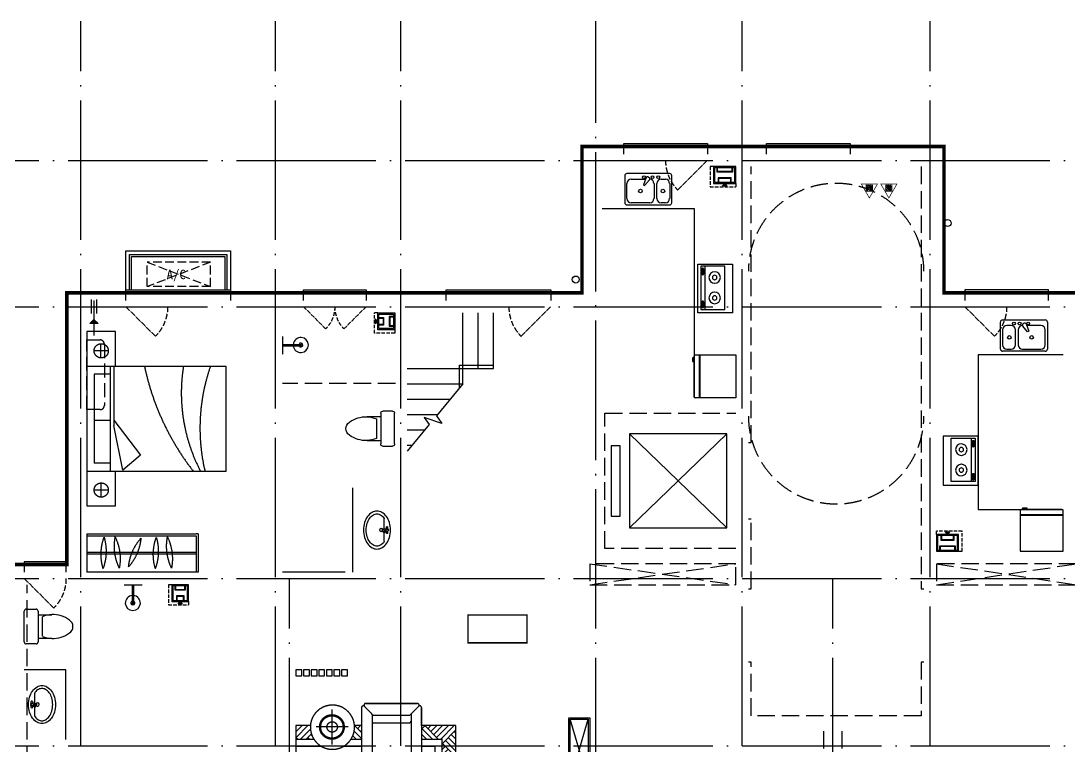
# Model space of a CAD drawing. Extents: x 23000734 to 24262965, y -11528137 to -9789882.
# Drawn here: x 24207557 to 24222610, y -9995845 to -9985440 of the extents above; entities that cross this region are included whole.
import ezdxf

# ---------------------------------------------------------------- set-up
doc = ezdxf.new("R2010")
doc.units = 0
doc.header["$LTSCALE"] = 1000
for name, pattern in [('DASH', [0.35, 0.25, -0.1]), ('DASHDOTX2', [50.8, 25.4, -12.7, 0, -12.7]), ('DOTE', [2.42, 2, -0.2, 0.02, -0.2])]:
    doc.linetypes.add(name, pattern=pattern)
for name, color, linetype in [('0-0全面积', 3, 'Continuous'), ('0-厨卫洁具', 95, 'Continuous'), ('0-开启示意', 154, 'Continuous'), ('0-栏杆', 141, 'Continuous'), ('0-看线', 173, 'Continuous'), ('_0', 7, 'Continuous'), ('A-SURFACE', 6, 'Continuous'), ('A-活动家具', 8, 'Continuous'), ('B-家具', 167, 'DASHDOTX2'), ('BALCONY', 6, 'Continuous'), ('DOTE', 249, 'DOTE'), ('EQUIP_消火栓', 7, 'Continuous'), ('EQUIP_消防', 7, 'Continuous'), ('KT', 8, 'Continuous'), ('PUB_HATCH', 252, 'Continuous'), ('PUB_STRM', 4, 'Continuous'), ('STAIR', 114, 'Continuous'), ('text_房间名称', 255, 'Continuous'), ('tk', 7, 'Continuous'), ('WINDOW', 4, 'Continuous'), ('空调', 6, 'Continuous')]:
    doc.layers.add(name, color=color, linetype=linetype)
doc.layers.add('家具', color=156, linetype='Continuous', lineweight=9)
doc.styles.add('黑体', font='SIMHEI_0.TTF', dxfattribs={"width": 0.8})

# ---------------------------------------------------------------- blocks, each defined once
blk = doc.blocks.new('A$C6723108C')
at = {"layer": 'KT', "linetype": 'DASH', "ltscale": 0.5}
for p, q in [((-175, 455), (-175, -455)), ((175, 455), (-175, 455)), ((175, 455), (175, -455)), ((175, -455), (-175, -455))]:
    blk.add_line(p, q, dxfattribs=at)
for points in [[(-175, 455), (175, -455)], [(-175, -455), (175, 455)]]:
    blk.add_lwpolyline(points, dxfattribs=at)
at = {"layer": 'KT', "style": '黑体'}
blk.add_text('A/C', height=135.2, rotation=90, dxfattribs=at).set_placement((69, -176))
blk = doc.blocks.new('mhq')
at = {"layer": 'EQUIP_消防'}
for p, q in [((8539185, 1785686), (8539153, 1785650)), ((8539214, 1785688), (8539154, 1785621)), ((8539240, 1785688), (8539160, 1785597)), ((8539494, 1785688), (8539434, 1785621)), ((8539465, 1785686), (8539434, 1785650)), ((8539520, 1785688), (8539440, 1785597)), ((8539245, 1785663), (8539186, 1785597)), ((8539245, 1785633), (8539213, 1785597)), ((8539525, 1785663), (8539467, 1785597)), ((8539525, 1785633), (8539493, 1785597))]:
    blk.add_line(p, q, dxfattribs=at)
at = {"layer": 'EQUIP_消防', "const_width": 10}
for points in [[(8539316, 1785583), (8539084, 1785583), (8539200, 1785784)], [(8539245, 1785597), (8539154, 1785597), (8539154, 1785688), (8539245, 1785688)], [(8539596, 1785583), (8539364, 1785583), (8539480, 1785784)], [(8539525, 1785597), (8539434, 1785597), (8539434, 1785688), (8539525, 1785688)]]:
    blk.add_lwpolyline(points, close=True, dxfattribs=at)
blk = doc.blocks.new('4~7层165户型消火栓')
at = {"layer": 'EQUIP_消火栓', "rotation": 180}
blk.add_blockref('mhq', (17292744, 5365458), dxfattribs=at)
blk = doc.blocks.new('KC')
at = {"layer": '0-开启示意', "linetype": 'DASH', "ltscale": 0.3, "const_width": 10}
blk.add_lwpolyline([(245355, 107838), (244931, 107414)], dxfattribs=at)
at = {"layer": '0-开启示意', "linetype": 'DASH', "ltscale": 0.3}
blk.add_lwpolyline([(245355, 107838), (244931, 107414)], dxfattribs=at)
blk.add_arc((245355, 107838), 600, 180, 225, dxfattribs=at)
blk = doc.blocks.new('A$C5EB428A9')
at = {"layer": '0-开启示意'}
for p in [(-246426, -101477), (-248676, -103577)]:
    blk.add_blockref('KC', p, dxfattribs=at)
at = {"layer": '0-开启示意', "xscale": -1}
blk.add_blockref('KC', (235934, -103577), dxfattribs=at)
at = {"layer": '0-开启示意', "extrusion": (0, 0, -1), "xscale": 0.75, "yscale": 0.75, "zscale": -0.75}
blk.add_blockref('KC', (-177146, -76617), dxfattribs=at)
at = {"layer": '0-开启示意', "xscale": 0.75, "yscale": 0.75, "zscale": 0.75}
blk.add_blockref('KC', (-189987, -76617), dxfattribs=at)
at = {"layer": '0-开启示意', "extrusion": (0, 0, -1), "zscale": -1}
for p in [(-247984, -103577), (-234474, -107477)]:
    blk.add_blockref('KC', p, dxfattribs=at)
blk = doc.blocks.new('$lvtry$00000195')
for p, q in [((-165, -91, 0), (-34, -91, 0)), ((-17, -58, 0), (-17, -48, 0)), ((-16, -91, 0), (-11, -91, 0)), ((11, -91, 0), (165, -91, 0)), ((17, -58, 0), (17, -48, 0))]:
    blk.add_line(p, q)
at = {"elevation": 0}
blk.add_lwpolyline([(273, -195, -0.132138), (254, -266, -0.106661), (193, -332, -0.083339), (108, -374, -0.072039), (0, -389, -0.072039), (-108, -374, -0.083339), (-193, -332, -0.106661), (-254, -266, -0.132138), (-273, -195, -0.132138), (-254, -124, -0.106661), (-193, -57, -0.083339), (-108, -16, -0.072039), (0, 0, -0.072039), (108, -16, -0.083339), (193, -57, -0.106661), (254, -124, -0.132138)], format="xyb", close=True, dxfattribs=at)
blk.add_circle((0, -58, 0), 16.7)
for centre, radius, start, end in [((-131, -195, 0), 101, 149.8906, 180), ((-68, -231, 0), 174, 128.9257, 149.8906), ((-165, -111, 0), 20, 90, 128.9257), ((-40, -49, 0), 10.1, 106.6096, 258.1648), ((-64, 218, 0), 259, 274.7069, 282.3732), ((-75, -228, 0), 173, 71.36, 79.1873), ((-29, -95, 0), 6.77, 155.344, 308.3224), ((-171, 3, 0), 166, 324.8411, 338.1337), ((-171, 3, 0), 170, 324.8411, 331.3523), ((-29, -95, 0), 3.37, 155.344, 308.3224), ((100, -210, 0), 170, 132.3141, 138.8253), ((100, -210, 0), 166, 125.5327, 138.8253), ((0, -131, 0), 25, 112.516, 67.484), ((-12, -74, 0), 10.6, 201.8924, 261.774), ((0, -48, 0), 16.7, 0, 180), ((-381, -131, 0), 372, 2.3982, 6.7627), ((0, -111, 0), 9.9, 201.7837, 338.2163), ((64, 218, 0), 259, 257.6268, 265.2931), ((381, -131, 0), 372, 170.1008, 177.6018), ((75, -228, 0), 173, 100.8127, 110.4191), ((40, -49, 0), 10.1, 281.8352, 73.3904), ((165, -111, 0), 20, 51.0743, 90), ((165, -111, 0), 20, 51.0743, 90), ((68, -231, 0), 174, 30.1094, 51.0743), ((131, -195, 0), 101, 0, 30.1094), ((-131, -195, 0), 101, 180, 210.1094), ((-68, -158, 0), 174, 210.1094, 234.4623), ((-27, -100, 0), 245, 234.4623, 253.5183), ((27, -100, 0), 245, 286.4817, 305.5377), ((68, -158, 0), 174, 305.5377, 329.8906), ((131, -195, 0), 101, 329.8906, 0), ((0, -9, 0), 340, 253.5183, 270), ((0, -9, 0), 340, 270, 286.4817)]:
    blk.add_arc(centre, radius, start, end)
blk = doc.blocks.new('_E39XBF')
at = {"layer": '0-厨卫洁具', "linetype": 'Continuous'}
for p, q in [((-170, 200), (-170, 395)), ((170, 395), (170, 200)), ((-250, 30), (-250, 170)), ((-220, 200), (-170, 200)), ((-170, 200), (170, 200)), ((-140, 260), (140, 260)), ((170, 200), (220, 200)), ((250, 170), (250, 30)), ((220, 0), (-220, 0))]:
    blk.add_line(p, q, dxfattribs=at)
for centre, radius, start, end in [((227, 413), 398, 143.3619, 182.544), ((0, 590), 110, 33.4509, 146.5491), ((-227, 413), 398, 357.456, 36.6381), ((227, 413), 398, 182.544, 202.5495), ((-227, 413), 398, 337.4505, 357.456), ((-220, 170), 30, 90, 180), ((220, 170), 30, 0, 90), ((-220, 30), 30, 180, 270), ((220, 30), 30, 270, 0)]:
    blk.add_arc(centre, radius, start, end, dxfattribs=at)
blk = doc.blocks.new('A$C06A70365')
at = {"layer": '0-厨卫洁具'}
h = blk.add_hatch(color=256, dxfattribs=at)
h.paths.add_polyline_path([(-114, 159), (-114, -81), (126, -81), (126, 159)])
edge = h.paths.add_edge_path(flags=16)
edge.add_arc((-92, 136), 8, 90, 180, ccw=False)
edge.add_line((-92, 144), (102, 144))
edge.add_arc((102, 136), 8, 0, 90, ccw=False)
edge.add_line((110, 136), (110, -58))
edge.add_arc((102, -58), 8, -90, 0, ccw=False)
edge.add_line((102, -66), (-92, -66))
edge.add_arc((-92, -58), 8, 180, 270, ccw=False)
edge.add_line((-100, -58), (-100, 136))
for points in [[(-153, 68), (-153, 10), (-114, 39)], [(-42, -8), (-42, 86), (-100, 86), (-100, 94), (-34, 94), (-34, -16), (-100, -16), (-100, -8)], [(54, -23), (110, -23), (110, -31), (46, -31), (46, 109), (110, 109), (110, 101), (54, 101)]]:
    blk.add_hatch(color=256, dxfattribs=at).paths.add_polyline_path(points)
at = {"layer": '0-厨卫洁具', "linetype": 'DASH', "ltscale": 0.2}
blk.add_lwpolyline([(126, -131), (-164, -131), (-164, 159)], dxfattribs=at)
at = {"layer": '0-厨卫洁具'}
for points in [[(-114, 159), (-164, 159)], [(-100, 94), (-34, 94), (-34, -16), (-100, -16)], [(-100, 86), (-42, 86), (-42, -8), (-100, -8)], [(110, 109), (46, 109), (46, -31), (110, -31)], [(110, 101), (54, 101), (54, -23), (110, -23)], [(126, -81), (126, -131)]]:
    blk.add_lwpolyline(points, dxfattribs=at)
for points in [[(126, 159), (126, -81), (-114, -81), (-114, 159)], [(-153, 68), (-153, 10), (-114, 39)]]:
    blk.add_lwpolyline(points, close=True, dxfattribs=at)
blk.add_lwpolyline([(110, 136), (110, -58, -0.414214), (102, -66), (-92, -66, -0.414214), (-100, -58), (-100, 136, -0.414214), (-92, 144), (102, 144, -0.414214)], format="xyb", close=True, dxfattribs=at)
blk = doc.blocks.new('A$C1DB93570')
at = {"layer": '0-厨卫洁具'}
h = blk.add_hatch(color=256, dxfattribs=at)
h.paths.add_polyline_path([(-113, 185), (-113, -135), (127, -135), (127, 185)])
edge = h.paths.add_edge_path(flags=16)
edge.add_arc((-90, 162), 8, 90, 180, ccw=False)
edge.add_line((-90, 170), (104, 170))
edge.add_arc((104, 162), 8, 0, 90, ccw=False)
edge.add_line((112, 162), (112, -112))
edge.add_arc((104, -112), 8, -90, 0, ccw=False)
edge.add_line((104, -120), (-90, -120))
edge.add_arc((-90, -112), 8, 180, 270, ccw=False)
edge.add_line((-98, -112), (-98, 162))
for points in [[(-151, 54), (-151, -4), (-113, 25)], [(-41, -62), (-41, 112), (-98, 112), (-98, 120), (-33, 120), (-33, -70), (-98, -70), (-98, -62)], [(55, -77), (112, -77), (112, -85), (47, -85), (47, 135), (112, 135), (112, 127), (55, 127)]]:
    blk.add_hatch(color=256, dxfattribs=at).paths.add_polyline_path(points)
at = {"layer": '0-厨卫洁具', "linetype": 'DASH', "ltscale": 0.2}
blk.add_lwpolyline([(127, -185), (-163, -185), (-163, 185)], dxfattribs=at)
at = {"layer": '0-厨卫洁具'}
for points in [[(-113, 185), (-163, 185)], [(-98, 120), (-33, 120), (-33, -70), (-98, -70)], [(-98, 112), (-41, 112), (-41, -62), (-98, -62)], [(112, 135), (47, 135), (47, -85), (112, -85)], [(112, 127), (55, 127), (55, -77), (112, -77)], [(127, -135), (127, -185)]]:
    blk.add_lwpolyline(points, dxfattribs=at)
for points in [[(127, 185), (127, -135), (-113, -135), (-113, 185)], [(-151, 54), (-151, -4), (-113, 25)]]:
    blk.add_lwpolyline(points, close=True, dxfattribs=at)
blk.add_lwpolyline([(112, 162), (112, -112, -0.414214), (104, -120), (-90, -120, -0.414214), (-98, -112), (-98, 162, -0.414214), (-90, 170), (104, 170, -0.414214)], format="xyb", close=True, dxfattribs=at)
blk = doc.blocks.new('A$C63347C85')
at = {"layer": '0-厨卫洁具', "linetype": 'ByBlock'}
for p, q in [((-1508, 6194), (-2122, 6194)), ((-2153, 6163), (-2153, 5774)), ((-2122, 5836), (-2122, 6051)), ((-2061, 6112), (-1855, 6112)), ((-1847, 6135), (-1885, 6031)), ((-1885, 6031), (-1868, 6021)), ((-1868, 6021), (-1797, 6106)), ((-1817, 6145), (-1803, 6137)), ((-1733, 6051), (-1733, 5836)), ((-1692, 5836), (-1692, 6051)), ((-1631, 6112), (-1570, 6112)), ((-1508, 6051), (-1508, 5836)), ((-1478, 5774), (-1478, 6163)), ((-2122, 5744), (-1508, 5744)), ((-1795, 5774), (-2061, 5774)), ((-1570, 5774), (-1631, 5774)), ((-1104, 4193), (-1104, 4893)), ((-1104, 4893), (-604, 4893)), ((-717, 4867), (-1059, 4867)), ((-1059, 4867), (-1059, 4244)), ((-1052, 4824), (-1052, 4759)), ((-1035, 4824), (-1052, 4824)), ((-1026, 4834), (-1037, 4834)), ((-1035, 4759), (-1035, 4824)), ((-1003, 4867), (-1003, 4244)), ((-717, 4244), (-717, 4867)), ((-604, 4893), (-604, 4193)), ((-1052, 4759), (-1035, 4759)), ((-1027, 4742), (-1037, 4742)), ((-1059, 4244), (-717, 4244)), ((-1035, 4351), (-1052, 4351)), ((-1052, 4351), (-1052, 4286)), ((-1052, 4286), (-1035, 4286)), ((-1026, 4361), (-1037, 4361)), ((-1027, 4269), (-1037, 4269)), ((-1035, 4286), (-1035, 4351)), ((-604, 4193), (-1104, 4193)), ((3273, 4094), (3887, 4094)), ((3242, 3674), (3242, 4063)), ((3273, 3951), (3273, 3736)), ((3396, 4012), (3334, 4012)), ((3457, 3736), (3457, 3951)), ((3498, 3951), (3498, 3736)), ((3632, 3921), (3562, 4006)), ((3582, 4045), (3568, 4037)), ((3611, 4035), (3650, 3931)), ((3825, 4012), (3620, 4012)), ((3650, 3931), (3632, 3921)), ((3887, 3736), (3887, 3951)), ((3917, 4063), (3917, 3674)), ((3887, 3644), (3273, 3644)), ((3334, 3674), (3396, 3674)), ((3559, 3674), (3825, 3674)), ((-1158, 3551), (-1180, 3551)), ((-1180, 3551), (-1180, 3495)), ((-1180, 3495), (-1158, 3495)), ((-1158, 2990), (-1158, 3573)), ((-1141, 3590), (-558, 3590)), ((-1080, 2973), (-1080, 3590)), ((-1069, 2973), (-1069, 3590)), ((-558, 3590), (-558, 2973)), ((-558, 2973), (-1141, 2973)), ((2422, 2423), (2422, 1723)), ((2922, 2423), (2422, 2423)), ((2922, 1723), (2922, 2423)), ((2535, 2397), (2878, 2397)), ((2535, 1774), (2535, 2397)), ((2822, 2397), (2822, 1774)), ((2844, 2364), (2856, 2364)), ((2846, 2272), (2856, 2272)), ((2854, 2289), (2854, 2354)), ((2854, 2354), (2871, 2354)), ((2871, 2289), (2854, 2289)), ((2871, 2354), (2871, 2289)), ((2878, 2397), (2878, 1774)), ((2844, 1891), (2856, 1891)), ((2854, 1881), (2871, 1881)), ((2854, 1816), (2854, 1881)), ((2871, 1816), (2854, 1816)), ((2871, 1881), (2871, 1816)), ((2422, 1723), (2922, 1723)), ((2878, 1774), (2535, 1774)), ((2846, 1799), (2856, 1799)), ((3525, 1357), (3525, 773)), ((4126, 1374), (3542, 1374)), ((3565, 1374), (3565, 1396)), ((3565, 1396), (3620, 1396)), ((3620, 1396), (3620, 1374)), ((4142, 773), (4142, 1357)), ((4142, 1296), (3525, 1296)), ((4142, 1285), (3525, 1285)), ((3525, 773), (4142, 773))]:
    blk.add_line(p, q, dxfattribs=at)
at = {"layer": '0-厨卫洁具'}
for p, q in [((-7068, 3743), (-7068, 3723)), ((-9228, 293), (-9208, 293))]:
    blk.add_line(p, q, dxfattribs=at)
at = {"layer": '0-厨卫洁具', "linetype": 'ByBlock'}
for points in [[(-2478, 5693), (-1158, 5693), (-1158, 2973)], [(4142, 3593), (2922, 3593), (2922, 1373), (4142, 1373)]]:
    blk.add_lwpolyline(points, dxfattribs=at)
for points in [[(-1037, 4742, 0.259034), (-1034, 4744, 0.076276), (-1029, 4756, 0.036515), (-1027, 4769, 0.026615), (-1026, 4788, 0.026615), (-1027, 4807, 0.036515), (-1029, 4820, 0.076276), (-1034, 4832, 0.259034), (-1037, 4834, 0.259034), (-1041, 4832, 0.056762), (-1045, 4824, 0.036515)], [(-1027, 4742, 0.259034), (-1023, 4744, 0.076276), (-1019, 4756, 0.036515), (-1016, 4769, 0.026615), (-1015, 4788, 0.026615), (-1016, 4807, 0.036515), (-1019, 4820, 0.076276), (-1023, 4832, 0.259034), (-1027, 4834, 0.078462), (-1028, 4834, 0.056762)], [(-1047, 4759, 0.008736), (-1046, 4756, 0.076276), (-1041, 4744, 0.259034), (-1037, 4742, 0.259034)], [(-1047, 4286, 0.008736), (-1046, 4283, 0.076276), (-1041, 4271, 0.259034), (-1037, 4269, 0.259034)], [(-1037, 4269, 0.259034), (-1034, 4271, 0.076276), (-1029, 4283, 0.036515), (-1027, 4296, 0.026615), (-1026, 4315, 0.026615), (-1027, 4334, 0.036515), (-1029, 4347, 0.076276), (-1034, 4359, 0.259034), (-1037, 4361, 0.259034), (-1041, 4359, 0.056762), (-1045, 4351, 0.036515)], [(-1027, 4269, 0.259034), (-1023, 4271, 0.076276), (-1019, 4283, 0.036515), (-1016, 4296, 0.026615), (-1015, 4315, 0.026615), (-1016, 4334, 0.036515), (-1019, 4347, 0.076276), (-1023, 4359, 0.259034), (-1027, 4361, 0.078462), (-1028, 4361, 0.056762)], [(2846, 2272, -0.259034), (2842, 2274, -0.076276), (2837, 2286, -0.036515), (2835, 2299, -0.026615), (2834, 2318, -0.026615), (2835, 2337, -0.036515), (2837, 2350, -0.076276), (2842, 2362, -0.259034), (2846, 2364, -0.078462), (2847, 2364, -0.056762)], [(2856, 2272, -0.259034), (2853, 2274, -0.076276), (2848, 2286, -0.036515), (2845, 2299, -0.026615), (2844, 2318, -0.026615), (2845, 2337, -0.036515), (2848, 2350, -0.076276), (2853, 2362, -0.259034), (2856, 2364, -0.259034), (2860, 2362, -0.056762), (2864, 2354, -0.036515)], [(2865, 2289, -0.008736), (2864, 2286, -0.076276), (2860, 2274, -0.259034), (2856, 2272, -0.259034)], [(2846, 1799, -0.259034), (2842, 1801, -0.076276), (2837, 1813, -0.036515), (2835, 1826, -0.026615), (2834, 1845, -0.026615), (2835, 1864, -0.036515), (2837, 1877, -0.076276), (2842, 1889, -0.259034), (2846, 1891, -0.078462), (2847, 1891, -0.056762)], [(2856, 1799, -0.259034), (2853, 1801, -0.076276), (2848, 1813, -0.036515), (2845, 1826, -0.026615), (2844, 1845, -0.026615), (2845, 1864, -0.036515), (2848, 1877, -0.076276), (2853, 1889, -0.259034), (2856, 1891, -0.259034), (2860, 1889, -0.056762), (2864, 1881, -0.036515)], [(2865, 1816, -0.008736), (2864, 1813, -0.076276), (2860, 1801, -0.259034), (2856, 1799, -0.259034)]]:
    blk.add_lwpolyline(points, format="xyb", dxfattribs=at)
at = {"layer": '0-厨卫洁具'}
for points in [[(-7068, 3857), (-7068, 3600)], [(-7068, 3743), (-6804, 3743)], [(-7068, 3723), (-6804, 3723)], [(-6058, 473), (-6058, 1683)], [(-9341, 293), (-9085, 293)], [(-9228, 293), (-9228, 30)], [(-9208, 293), (-9208, 30)], [(-10178, -1927), (-10178, -927), (-10778, -927)]]:
    blk.add_lwpolyline(points, dxfattribs=at)
at = {"layer": '0-厨卫洁具', "linetype": 'ByBlock'}
for centre, radius in [((-1877, 6143), 20.5), ((-1754, 6143), 20.5), ((-1672, 6143), 20.5), ((-1928, 5943), 25.6), ((-1605, 5943), 25.6), ((3437, 4043), 20.5), ((3518, 4043), 20.5), ((3641, 4043), 20.5), ((3370, 3843), 25.6), ((3692, 3843), 25.6)]:
    blk.add_circle(centre, radius, dxfattribs=at)
for centre, radius, start, end in [((-2122, 6163), 30.7, 90, 180), ((-1508, 6163), 30.7, 0, 90), ((-2061, 6051), 61.4, 90, 180), ((-1827, 6128), 20.5, 60, 159.4623), ((-1813, 6119), 20.5, 320.5377, 60), ((-1795, 6051), 61.4, 0, 90), ((-1631, 6051), 61.4, 90, 180), ((-1570, 6051), 61.4, 0, 90), ((-2122, 5774), 30.7, 180, 270), ((-2061, 5836), 61.4, 180, 270), ((-1795, 5836), 61.4, 270, 0), ((-1631, 5836), 61.4, 180, 270), ((-1570, 5836), 61.4, 270, 0), ((-1508, 5774), 30.7, 270, 0), ((-862, 4702), 82.5, 270.964, 270), ((-862, 4702), 31.6, 270.6532, 270), ((-862, 4409), 82.5, 90, 89.036), ((-862, 4409), 31.6, 90, 89.3468), ((3273, 4063), 30.7, 90, 180), ((3887, 4063), 30.7, 0, 90), ((3334, 3951), 61.4, 90, 180), ((3396, 3951), 61.4, 0, 90), ((3559, 3951), 61.4, 90, 180), ((3578, 4019), 20.5, 120, 219.4623), ((3592, 4028), 20.5, 20.5377, 120), ((3825, 3951), 61.4, 0, 90), ((3273, 3674), 30.7, 180, 270), ((3334, 3736), 61.4, 180, 270), ((3396, 3736), 61.4, 270, 0), ((3559, 3736), 61.4, 180, 270), ((3825, 3736), 61.4, 270, 0), ((3887, 3674), 30.7, 270, 0), ((-1141, 3573), 16.7, 90, 180), ((-1141, 2990), 16.7, 180, 270), ((2681, 2232), 82.5, 270, 269.036), ((2681, 2232), 31.6, 270, 269.3468), ((2681, 1939), 82.5, 90.964, 90), ((2681, 1939), 31.6, 90.6532, 90), ((3542, 1357), 16.7, 90, 180), ((4126, 1357), 16.7, 0, 90)]:
    blk.add_arc(centre, radius, start, end, dxfattribs=at)
at = {"layer": '0-厨卫洁具'}
for centre, radius, start, end in [((-6805, 3733), 108, 185.306, 174.694), ((-6805, 3733), 28.3, 200.6725, 159.3275), ((-6807, 3733), 10.5, 287.2381, 72.7619), ((-9218, 31), 108, 95.306, 84.694), ((-9218, 31), 28.3, 110.6725, 69.3275), ((-9218, 33), 10.5, 197.2381, 342.7619)]:
    blk.add_arc(centre, radius, start, end, dxfattribs=at)
at = {"extrusion": (0, 0, -1), "zscale": -1}
for p, rotation in [((743, 6166), 90), ((-2507, 900), 270)]:
    blk.add_blockref('A$C1DB93570', p, dxfattribs=dict(at, rotation=rotation))
blk.add_blockref('A$C06A70365', (-5583, 4034))
at = {"xscale": -1, "rotation": 270}
blk.add_blockref('A$C06A70365', (-8577, 168), dxfattribs=at)
at = {"layer": '0-厨卫洁具', "extrusion": (0, 0, -1), "zscale": -1, "rotation": 270}
blk.add_blockref('_E39XBF', (5458, 2533), dxfattribs=at)
at = {"layer": '0-厨卫洁具', "xscale": -1, "rotation": 270}
blk.add_blockref('$lvtry$00000195', (-5517, 1078, 0), dxfattribs=at)
at = {"layer": '0-厨卫洁具', "rotation": 270}
blk.add_blockref('_E39XBF', (-10778, -307), dxfattribs=at)
at = {"layer": '0-厨卫洁具', "extrusion": (0, 0, -1), "xscale": -1, "zscale": -1, "rotation": 270}
blk.add_blockref('$lvtry$00000195', (10718, -1427, 0), dxfattribs=at)
blk = doc.blocks.new('A$C0B5919E6')
at = {"layer": '空调', "linetype": 'DASH', "ltscale": 0.8}
blk.add_lwpolyline([(250, 0), (60, 0, -0.414214), (0, 60), (0, 940, -0.414214), (60, 1000), (250, 1000)], format="xyb", close=True, dxfattribs=at)
blk = doc.blocks.new('rfwetery')
at = {"layer": 'BALCONY'}
for points in [[(11892287, 65605), (11892346, 65605), (11892346, 65545)], [(11892407, 65605), (11892346, 65605), (11892346, 65545)]]:
    blk.add_hatch(color=256, dxfattribs=at).paths.add_polyline_path(points)
h = blk.add_hatch(color=256, dxfattribs=at)
h.paths.add_polyline_path([(11892407, 65605), (11892346, 65605), (11892346, 65545)])
h.paths.add_polyline_path([(11892346, 65605), (11892346, 65545), (11892407, 65605)])
blk.add_line((11892346, 65272), (11892346, 65777), dxfattribs=at)
at = {"layer": 'BALCONY', "linetype": 'DASH'}
for p, q in [((11892306, 65260), (11892306, 65460)), ((11892386, 65260), (11892386, 65460))]:
    blk.add_line(p, q, dxfattribs=at)
at = {"layer": 'BALCONY'}
blk.add_lwpolyline([(11892287, 65605), (11892346, 65545), (11892407, 65605)], close=True, dxfattribs=at)
blk = doc.blocks.new('A$C5CF676A9')
at = {"layer": 'BALCONY', "extrusion": (0, 0, -1), "zscale": -1, "rotation": 180.0035144073669}
blk.add_blockref('rfwetery', (11903148, 71740), dxfattribs=at)
at = {"layer": '空调', "linetype": 'DASH', "ltscale": 0.8, "rotation": 179.9964855926331}
blk.add_blockref('A$C0B5919E6', (-10655, 5171), dxfattribs=at)
blk = doc.blocks.new('A$C3E770297')
at = {"layer": '0-看线'}
for points in [[(-2869, 7376), (-2869, 7526), (-1669, 7526), (-1669, 7376)], [(-819, 7376), (-819, 7526), (381, 7526), (381, 7376)], [(-10019, 5276), (-10019, 5426), (-8519, 5426), (-8519, 5276)], [(-7469, 5276), (-7469, 5426), (-6569, 5426), (-6569, 5276)], [(-5419, 5276), (-5419, 5426), (-3919, 5426), (-3919, 5276)], [(3231, 5276), (3231, 5426), (2031, 5426), (2031, 5276)], [(-10879, 1376), (-10879, 1526), (-11479, 1526), (-11479, 1376)]]:
    blk.add_lwpolyline(points, dxfattribs=at)
blk = doc.blocks.new('A$C7D3D2CD5')
at = {"layer": 'STAIR'}
for p, q in [((494, -450), (114, -909)), ((12, -1032), (-306, -1416)), ((192, -1019), (-61, -929)), ((-61, -929), (12, -1032)), ((114, -909), (192, -1019))]:
    blk.add_line(p, q, dxfattribs=at)
for points in [[(494, -230), (494, 570)], [(714, -230), (714, 570)], [(934, -230), (934, 570)], [(-306, -230), (544, -230)], [(444, -510), (444, -180), (934, -180)], [(494, -450), (494, -230), (934, -230)], [(-306, -450), (494, -450)], [(-306, -670), (312, -670)], [(-306, -890), (130, -890)], [(-306, -1110), (-53, -1110)], [(-306, -1330), (-235, -1330)]]:
    blk.add_lwpolyline(points, dxfattribs=at)
blk = doc.blocks.new('客厅电视')
at = {"layer": 'B-家具'}
for p, q in [((23188, 22787), (23488, 22787)), ((23354, 22520), (23354, 22557)), ((23354, 22557), (23399, 22557)), ((23399, 22520), (23354, 22520)), ((23399, 22505), (23354, 22505)), ((23354, 22505), (23354, 21610)), ((23361, 22520), (23361, 22505)), ((23391, 22520), (23391, 22505)), ((23399, 22557), (23399, 22520)), ((23399, 21610), (23399, 22505)), ((23443, 22431), (23399, 22431)), ((23399, 22431), (23399, 21684)), ((23443, 21684), (23443, 22431)), ((23488, 22319), (23443, 22393)), ((23443, 22393), (23443, 21722)), ((23488, 21796), (23488, 22319)), ((23399, 21684), (23443, 21684)), ((23443, 21722), (23488, 21796)), ((23354, 21610), (23399, 21610)), ((23399, 21595), (23354, 21595)), ((23354, 21595), (23354, 21557)), ((23354, 21557), (23399, 21557)), ((23361, 21595), (23361, 21610)), ((23391, 21595), (23391, 21610)), ((23399, 21557), (23399, 21595)), ((23488, 21327), (23188, 21327))]:
    blk.add_line(p, q, dxfattribs=at)
for points in [[(23488, 23707), (23188, 23707), (23188, 20407), (23488, 20407), (23488, 23707)], [(23468, 22807), (23208, 23687)], [(23208, 22807), (23468, 23687)], [(23468, 21307), (23208, 21307), (23208, 20427), (23468, 20427), (23468, 21307), (23208, 20427)], [(23208, 21307), (23468, 20427)]]:
    blk.add_lwpolyline(points, dxfattribs=at)
blk.add_lwpolyline([(23468, 22807), (23468, 23687), (23208, 23687), (23208, 22807)], close=True, dxfattribs=at)
blk = doc.blocks.new('$plan$00002601')
at = {"layer": 'B-家具'}
for p, q in [((1004, 1673), (1746, 1673)), ((522, 1082), (522, 1587)), ((943, 1612), (943, 972)), ((986, 1630), (1088, 1528)), ((1095, 1510), (1095, 943)), ((1763, 1630), (1644, 1510)), ((1654, 1510), (1654, 918)), ((1806, 1612), (1806, 972)), ((1120, 1395), (1629, 1395)), ((1123, 1503), (1626, 1503)), ((209, 1354), (0, 1354)), ((90, 1354), (0, 1264)), ((6, 1354), (0, 1348)), ((174, 1354), (4, 1184)), ((210, 1305), (60, 1155)), ((223, 1235), (144, 1155)), ((214, 1226), (234, 1206)), ((752, 1335), (292, 1335)), ((819, 1210), (873, 1155)), ((838, 1275), (943, 1170)), ((951, 1354), (842, 1354)), ((847, 1354), (842, 1349)), ((843, 1354), (943, 1254)), ((931, 1354), (887, 1310)), ((943, 1282), (929, 1268)), ((1856, 1354), (1806, 1304)), ((1806, 1231), (1882, 1155)), ((1812, 1310), (1966, 1155)), ((1852, 1354), (2050, 1155)), ((1940, 1354), (1896, 1310)), ((2024, 1354), (1938, 1268)), ((2108, 1354), (1980, 1226)), ((2192, 1354), (2022, 1184)), ((2276, 1354), (2078, 1155)), ((2300, 1293), (2102, 1095)), ((2232, 1226), (2300, 1158)), ((2274, 1268), (2300, 1242)), ((0, 1188), (32, 1155)), ((262, 1155), (0, 1155)), ((367, 1056), (0, 1056)), ((172, 1184), (201, 1155)), ((951, 1056), (684, 1056)), ((951, 1155), (790, 1155)), ((2104, 1155), (1806, 1155)), ((2005, 1056), (1806, 1056)), ((2003, -1089), (2003, 1056)), ((2102, -1188), (2102, 1155)), ((2102, 1104), (2300, 906)), ((2148, 1058), (2102, 1011)), ((2148, 1142), (2300, 990)), ((2190, 1184), (2300, 1074)), ((43, 907), (162, 787)), ((61, 949), (701, 949)), ((997, 918), (1070, 918)), ((1120, 918), (1629, 918)), ((1679, 918), (1752, 918)), ((2190, 1016), (2102, 927)), ((2232, 974), (2102, 843)), ((2274, 932), (2102, 759)), ((162, 797), (730, 797)), ((170, 306), (170, 769)), ((278, 591), (278, 772)), ((755, 823), (755, 896)), ((755, 306), (755, 772)), ((2300, 873), (2102, 675)), ((2300, 789), (2102, 591)), ((2274, 763), (2300, 738)), ((2148, 637), (2300, 486)), ((2190, 679), (2300, 570)), ((2232, 721), (2300, 654)), ((2102, 600), (2300, 401)), ((2148, 553), (2102, 507)), ((2190, 511), (2102, 423)), ((2232, 469), (2102, 339)), ((278, 306), (278, 436)), ((1683, 419), (1081, 419)), ((1081, 0), (1499, 419)), ((1081, 208), (1282, 419)), ((1081, 237), (1255, 419)), ((1081, 419), (1081, -418)), ((1683, -418), (1683, 419)), ((2274, 427), (2102, 255)), ((2300, 369), (2102, 170)), ((25, 281), (344, 281)), ((170, -255), (170, 256)), ((278, -255), (278, 256)), ((591, 281), (730, 281)), ((755, -255), (755, 256)), ((2300, 285), (2102, 86)), ((2190, 175), (2300, 65)), ((2232, 217), (2300, 149)), ((2274, 259), (2300, 233)), ((1170, -418), (1683, 117)), ((1198, -418), (1683, 88)), ((2102, 95), (2300, -103)), ((2148, 49), (2102, 2)), ((2190, 7), (2102, -82)), ((2148, 133), (2300, -19)), ((2232, -35), (2102, -166)), ((2274, -77), (2102, -250)), ((2300, -136), (2102, -334)), ((25, -280), (730, -280)), ((1466, -418), (1683, -204)), ((2300, -220), (2102, -418)), ((2232, -288), (2300, -355)), ((2274, -246), (2300, -271)), ((170, -768), (170, -305)), ((278, -771), (278, -305)), ((755, -771), (755, -305)), ((1081, -418), (1683, -418)), ((2102, -409), (2300, -608)), ((2148, -372), (2300, -523)), ((2190, -330), (2300, -439)), ((2148, -456), (2102, -502)), ((2190, -498), (2102, -586)), ((2232, -540), (2102, -670)), ((2274, -582), (2102, -754)), ((2300, -640), (2102, -839)), ((2300, -724), (2102, -923)), ((2274, -750), (2300, -776)), ((43, -906), (145, -804)), ((162, -796), (730, -796)), ((755, -895), (755, -822)), ((2148, -876), (2300, -1028)), ((2190, -834), (2300, -944)), ((2232, -792), (2300, -860)), ((61, -949), (701, -949)), ((2102, -914), (2300, -1112)), ((2148, -960), (2102, -1007)), ((2190, -1002), (2102, -1091)), ((2232, -1044), (2102, -1175)), ((388, -1089), (0, -1089)), ((255, -1188), (0, -1188)), ((71, -1188), (0, -1259)), ((155, -1188), (4, -1339)), ((239, -1188), (46, -1381)), ((487, -1631), (487, -1125)), ((794, -1188), (595, -1386)), ((2003, -1089), (603, -1089)), ((660, -1188), (727, -1255)), ((2102, -1188), (735, -1188)), ((744, -1188), (739, -1192)), ((744, -1188), (769, -1213)), ((828, -1188), (770, -1245)), ((862, -1188), (951, -1276)), ((912, -1188), (887, -1213)), ((985, -1188), (960, -1213)), ((1016, -1188), (1214, -1386)), ((1320, -1188), (1122, -1386)), ((1271, -1188), (1295, -1213)), ((1462, -1188), (1660, -1386)), ((1512, -1188), (1487, -1213)), ((1596, -1188), (1529, -1255)), ((1729, -1188), (1531, -1386)), ((1596, -1188), (1662, -1255)), ((1680, -1188), (1704, -1213)), ((1871, -1188), (2069, -1386)), ((1921, -1188), (1896, -1213)), ((2005, -1188), (1938, -1255)), ((2089, -1188), (1980, -1297)), ((2274, -1086), (2022, -1339)), ((2300, -1145), (2064, -1381)), ((0, -1335), (51, -1386)), ((199, -1311), (125, -1386)), ((172, -1339), (194, -1360)), ((851, -1215), (679, -1386)), ((782, -1276), (892, -1386)), ((803, -1213), (951, -1360)), ((959, -1215), (1130, -1386)), ((1377, -1215), (1206, -1386)), ((1405, -1215), (1576, -1386)), ((1405, -1299), (1492, -1386)), ((1786, -1215), (1615, -1386)), ((1786, -1299), (1699, -1386)), ((1814, -1215), (1985, -1386)), ((1814, -1299), (1901, -1386)), ((2300, -1229), (2143, -1386)), ((2190, -1339), (2237, -1386)), ((2232, -1297), (2300, -1364)), ((2274, -1255), (2300, -1280)), ((130, -1381), (135, -1386)), ((716, -1378), (257, -1378)), ((797, -1375), (808, -1386)), ((2148, -1381), (2153, -1386))]:
    blk.add_line(p, q, dxfattribs=at)
blk.add_lwpolyline([(0, 1354), (0, -1386), (194, -1386, 0.95119), (797, -1386), (2300, -1386), (2300, 1354), (1806, 1354), (1806, 1612, 0.668179), (1763, 1630, 0.668179), (1746, 1673), (1004, 1673, 0.668172), (986, 1630, 0.668172), (943, 1612), (943, 1354), (842, 1354, 0.930949), (209, 1354)], format="xyb", close=True, dxfattribs=at)
for centre, radius in [((518, 1335), 176), ((518, 1335), 161), ((522, 1335), 74.9), ((482, -1378), 176), ((482, -1378), 161), ((487, -1378), 69.9)]:
    blk.add_circle(centre, radius, dxfattribs=at)
for centre, radius, start, end in [((1070, 1510), 25.2, 0, 45), ((1123, 1528), 25.2, 225, 270), ((1626, 1528), 25.2, 270, 315), ((1679, 1510), 25.2, 135, 180), ((1120, 1420), 25.2, 180, 270), ((1629, 1420), 25.2, 270, 0), ((526, 1331), 317, 175.904, 4.096), ((25, 889), 25.2, 45, 180), ((61, 924), 25.2, 90, 225), ((701, 896), 53.9, 0, 90), ((997, 972), 53.9, 180, 270), ((1070, 943), 25.2, 270, 0), ((1120, 943), 25.2, 180, 270), ((1629, 943), 25.2, 270, 0), ((1679, 943), 25.2, 180, 270), ((1752, 972), 53.9, 270, 0), ((162, 823), 25.2, 225, 270), ((145, 769), 25.2, 0, 45), ((252, 772), 25.2, 0, 90), ((730, 823), 25.2, 270, 0), ((730, 772), 25.2, 0, 90), ((432, 461), 202, 100.7016, 162.4004), ((271, 387), 298, 21.1775, 65.6016), ((533, 597), 302, 193.6801, 241.6709), ((280, 597), 287, 292.3889, 339.2194), ((25, 306), 25.2, 180, 270), ((145, 306), 25.2, 270, 0), ((252, 306), 25.2, 270, 0), ((367, 321), 89, 128.2365, 152.662), ((680, 573), 445, 208.2783, 243.0311), ((220, 557), 462, 304.616, 333.2587), ((362, 188), 315, 30.8145, 56.6009), ((730, 306), 25.2, 270, 0), ((25, 256), 25.2, 90, 180), ((145, 256), 25.2, 0, 90), ((252, 256), 25.2, 0, 90), ((730, 256), 25.2, 0, 90), ((25, -255), 25.2, 180, 270), ((25, -305), 25.2, 90, 180), ((145, -255), 25.2, 270, 0), ((145, -305), 25.2, 0, 90), ((252, -255), 25.2, 270, 0), ((252, -305), 25.2, 0, 90), ((730, -255), 25.2, 270, 0), ((730, -305), 25.2, 0, 90), ((25, -888), 25.2, 180, 315), ((162, -822), 25.2, 90, 135), ((145, -768), 25.2, 315, 0), ((252, -771), 25.2, 270, 0), ((701, -895), 53.9, 270, 0), ((730, -771), 25.2, 270, 0), ((730, -822), 25.2, 0, 90), ((61, -923), 25.2, 135, 270), ((495, -1371), 302, 357.134, 182.866)]:
    blk.add_arc(centre, radius, start, end, dxfattribs=at)
blk = doc.blocks.new('$plan$00002565')
at = {"layer": 'B-家具'}
for p, q in [((-750, 0), (-750, -2000)), ((750, -2000), (750, 0)), ((-1023, -305), (-1023, -102)), ((639, -104), (-639, -104)), ((-639, -333), (-639, -104)), ((-23, -333), (-23, -104)), ((639, -333), (639, -104)), ((975, -305), (975, -102)), ((-920, -199), (-1125, -199)), ((873, -199), (1077, -199)), ((750, -333), (-750, -333)), ((-740, -516), (-98, -388)), ((-18, -388), (-521, -770)), ((750, -388), (-98, -388)), ((-521, -770), (-740, -516))]:
    blk.add_line(p, q, dxfattribs=at)
blk.add_lwpolyline([(1250, 0), (-1250, 0), (-1250, -409), (-750, -409), (-750, -2000), (750, -2000), (750, -409), (1250, -409)], close=True, dxfattribs=at)
for centre in [(-1023, -205), (975, -205)]:
    blk.add_circle(centre, 102, dxfattribs=at)
for centre, radius, start, end in [((1524, -4452), 3707, 102.0578, 127.8384), ((368, -3767), 2412, 80.8909, 117.5798), ((-135, -4317), 2694, 70.8175, 103.1624)]:
    blk.add_arc(centre, radius, start, end, dxfattribs=at)
blk = doc.blocks.new('A$C59522257')
at = {"layer": 'B-家具'}
for p, q in [((-662, 30), (-632, 30)), ((-662, 30), (-662, -520)), ((938, 30), (-632, 30)), ((938, 0), (-632, 0)), ((-632, 0), (-632, -520)), ((938, 30), (938, -520)), ((-632, -240), (938, -240)), ((-632, -260), (938, -260)), ((-662, -520), (938, -520))]:
    blk.add_line(p, q, dxfattribs=at)
for centre, start, end in [((431, -328), 154.3888, 190.7499), ((-928, -150), 334.3888, 10.7499), ((633, -222), 163.6588, 200.0199), ((-737, -266), 343.6588, 20.0199), ((880, 32), 185.1418, 221.5029), ((-379, -510), 5.1418, 41.5029), ((1181, -328), 154.3888, 190.7499), ((-178, -150), 334.3888, 10.7499), ((1383, -222), 163.6588, 200.0199), ((13, -266), 343.6588, 20.0199)]:
    blk.add_arc(centre, 721, start, end, dxfattribs=at)
blk = doc.blocks.new('A$C4AB05579')
at = {"layer": 'B-家具', "linetype": 'DASH'}
for p, q in [((-2598, 2031), (-498, 1731)), ((-2598, 2031), (-498, 1731)), ((-2596, 1731), (-498, 2031)), ((-2596, 1731), (-498, 2031)), ((2382, 2031), (4392, 1731)), ((2382, 2031), (4392, 1731)), ((2384, 1731), (4392, 2031)), ((2384, 1731), (4392, 2031))]:
    blk.add_line(p, q, dxfattribs=at)
for points in [[(-498, 1731), (-498, 2031), (-2598, 2031), (-2596, 1731)], [(-498, 1731), (-498, 2031), (-2598, 2031), (-2596, 1731)], [(4392, 1731), (4392, 2031), (2382, 2031), (2384, 1731)], [(4392, 1731), (4392, 2031), (2382, 2031), (2384, 1731)]]:
    blk.add_lwpolyline(points, close=True, dxfattribs=at)
at = {"layer": 'B-家具'}
for points in [[(-6733, 421), (-6733, 511), (-6818, 511), (-6818, 421)], [(-6623, 421), (-6623, 511), (-6708, 511), (-6708, 421)], [(-6513, 421), (-6513, 511), (-6599, 511), (-6599, 421)], [(-6404, 421), (-6404, 511), (-6489, 511), (-6489, 421)], [(-6294, 421), (-6294, 511), (-6379, 511), (-6379, 421)], [(-6184, 421), (-6184, 511), (-6270, 511), (-6270, 421)], [(-6075, 421), (-6075, 511), (-6160, 511), (-6160, 421)]]:
    blk.add_lwpolyline(points, close=True, dxfattribs=at)
at = {"extrusion": (0, 0, -1), "zscale": -1}
blk.add_blockref('A$C59522257', (8881, 2431), dxfattribs=at)
at = {"layer": 'A-活动家具', "extrusion": (0, 0, -1), "xscale": -1, "zscale": -1, "rotation": 269.9999999999998}
blk.add_blockref('$plan$00002565', (9818, 4112, 0), dxfattribs=at)
at = {"layer": 'A-活动家具', "extrusion": (0, 0, -1), "zscale": -1, "rotation": 180}
blk.add_blockref('客厅电视', (26086, 20228), dxfattribs=at)
at = {"layer": '家具', "extrusion": (0, 0, -1), "xscale": -1, "zscale": -1}
blk.add_blockref('$plan$00002601', (6818, -1646), dxfattribs=at)

msp = doc.modelspace()

# ---------------------------------------------------------------- linework, layer by layer
msp.add_lwpolyline([(24209065, -9989350), (24209065, -9988740), (24210565, -9988740), (24210565, -9989350)])
at = {"layer": '0-0全面积', "linetype": 'DASH', "lineweight": 30, "const_width": 50}
msp.add_lwpolyline([(24235315, -10000240), (24235315, -10000240), (24235315, -10000240), (24251015, -10000240), (24251015, -10000240), (24255315, -10000240), (24255315, -9989340), (24244515, -9989340), (24244515, -9987240), (24239315, -9987240), (24239315, -9989340), (24231915, -9989340), (24231915, -9993240), (24230215, -9993240), (24230215, -9989340), (24220815, -9989340), (24220815, -9987240), (24215615, -9987240), (24215615, -9989340), (24208215, -9989340), (24208215, -9993240), (24206815, -9993240)], dxfattribs=at)
at = {"layer": '0-栏杆'}
for points in [[(24209115, -9989300), (24209115, -9988790), (24210515, -9988790), (24210515, -9989300)], [(24209145, -9989300), (24209145, -9988820), (24210485, -9988820), (24210485, -9989300)]]:
    msp.add_lwpolyline(points, dxfattribs=at)
at = {"layer": 'A-SURFACE', "linetype": 'DASH', "lineweight": 30}
for points in [[(24235315, -10000240), (24235315, -10000240), (24235315, -9999540), (24251015, -9999540), (24251015, -10000240), (24255315, -10000240), (24255315, -9989340), (24244515, -9989340), (24244515, -9987240), (24239315, -9987240), (24239315, -9989340), (24231915, -9989340), (24231915, -9993240), (24230215, -9993240), (24230215, -9989340), (24220815, -9989340), (24220815, -9987240), (24215615, -9987240), (24215615, -9989340), (24208215, -9989340), (24208215, -9993240), (24206815, -9993240)], [(24218005, -9991490), (24218045, -9991490), (24218045, -9987530)], [(24220485, -9987530), (24220485, -9993590), (24220525, -9993590)], [(24217825, -9993010), (24215945, -9993010), (24215945, -9991070), (24217825, -9991070)], [(24218005, -9993590), (24218045, -9993590), (24218045, -9992590), (24218005, -9992590)], [(24207645, -9999950), (24207645, -9993530)], [(24220525, -9994640), (24220485, -9994640), (24220485, -9995410), (24218045, -9995410), (24218045, -9994640), (24218005, -9994640)], [(24219085, -9995630), (24219085, -10000450)], [(24219345, -9995630), (24219345, -10000450)]]:
    msp.add_lwpolyline(points, dxfattribs=at)
at = {"layer": 'DOTE'}
for p, q in [((24208415, -9995840), (24208415, -9985440)), ((24211215, -9995840), (24211215, -9985440)), ((24213015, -9995840), (24213015, -9985440)), ((24215815, -10003840), (24215815, -9985440)), ((24217915, -9995840), (24217915, -9985440)), ((24220615, -9995840), (24220615, -9985440)), ((24181615, -9987440), (24257115, -9987440)), ((24181615, -9989540), (24257115, -9989540)), ((24181615, -9993440), (24257115, -9993440)), ((24211415, -10003840), (24211415, -9993440)), ((24219215, -10003840), (24219215, -9993440)), ((24181615, -9995840), (24257115, -9995840))]:
    msp.add_line(p, q, dxfattribs=at)
at = {"layer": 'PUB_HATCH', "linetype": 'DASH'}
msp.add_line((24212935, -9990640), (24211315, -9990640), dxfattribs=at)
at = {"layer": 'PUB_STRM'}
for centre in [(24220865, -9988340), (24215525, -9989150)]:
    msp.add_circle(centre, 50, dxfattribs=at)
at = {"layer": 'STAIR'}
for p, q in [((24217695, -9991365), (24216295, -9991365)), ((24216295, -9991365), (24216295, -9992715)), ((24216295, -9992715), (24217695, -9991365)), ((24217695, -9992715), (24216295, -9991365)), ((24217695, -9992715), (24217695, -9991365)), ((24216165, -9991535), (24216035, -9991535)), ((24216035, -9991535), (24216035, -9992545)), ((24216165, -9992545), (24216165, -9991535)), ((24216035, -9992545), (24216165, -9992545)), ((24216295, -9992715), (24217695, -9992715))]:
    msp.add_line(p, q, dxfattribs=at)
at = {"layer": 'text_房间名称', "color": 6, "linetype": 'DASH', "const_width": 20}
msp.add_lwpolyline([(24214825, -9993964), (24213976, -9993964), (24213976, -9994364), (24214825, -9994364)], close=True, dxfattribs=at)
at = {"layer": 'tk', "linetype": 'DASH'}
for centre, start, end in [((24219265, -9989030), 0, 180), ((24219265, -9991110), 180, 0)]:
    msp.add_arc(centre, 1260, start, end, dxfattribs=at)
at = {"layer": 'WINDOW'}
msp.add_lwpolyline([(24212215, -9993350), (24211315, -9993350)], dxfattribs=at)

# ---------------------------------------------------------------- block references
for name, p in [('A$C3E770297', (24219084, -9994725)), ('A$C5EB428A9', (24218485, -9993801)), ('A$C63347C85', (24218382, -9993823)), ('A$C5CF676A9', (24219410, -9995188)), ('A$C4AB05579', (24218323, -9995260))]:
    msp.add_blockref(name, p)
at = {"rotation": 270}
msp.add_blockref('A$C6723108C', (24209825, -9989076), dxfattribs=at)
at = {"layer": '_0'}
msp.add_blockref('A$C7D3D2CD5', (24213410, -9990199), dxfattribs=at)
at = {"layer": 'EQUIP_消火栓', "xscale": -1}
msp.add_blockref('4~7层165户型消火栓', (32973286, -13567654), dxfattribs=at)

doc.saveas('drawing.dxf')
